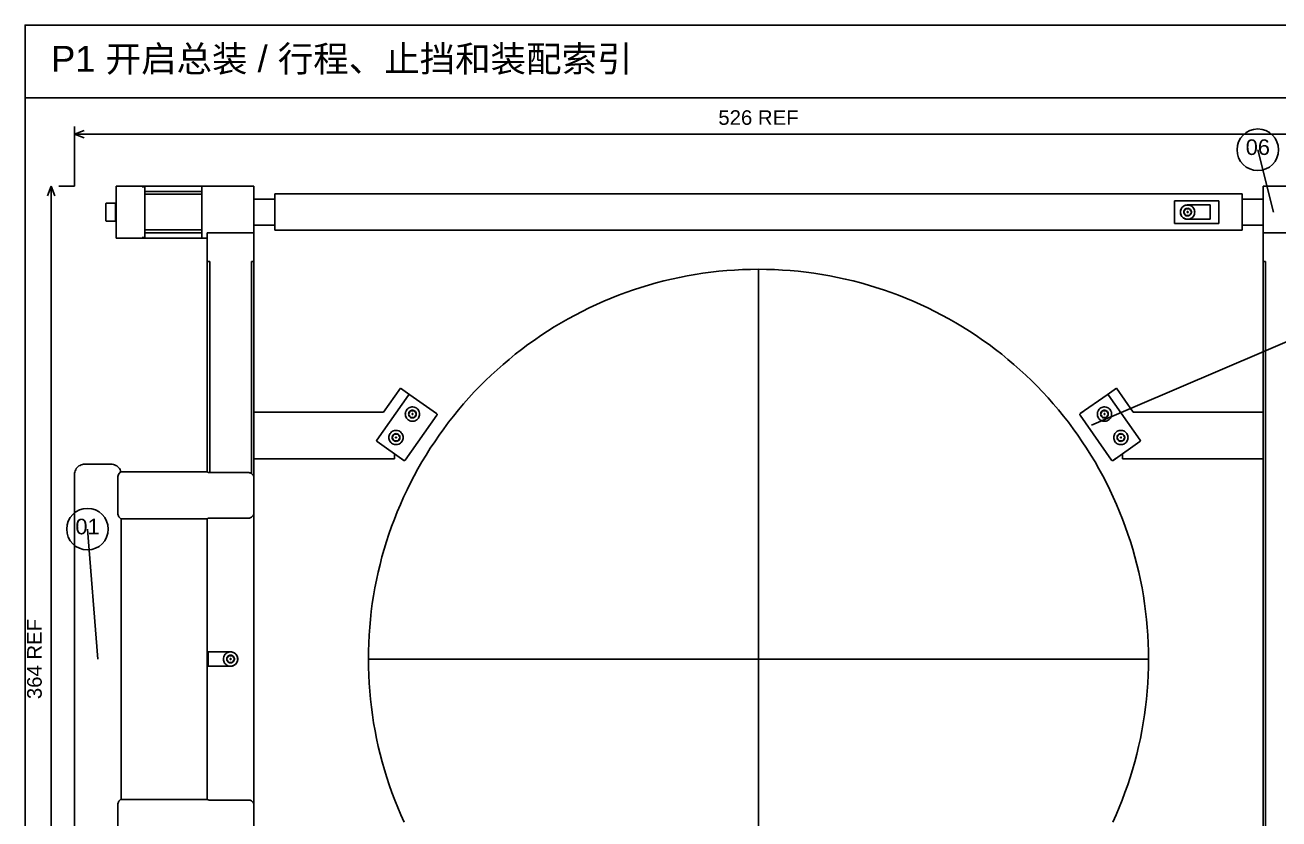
# Model space of a CAD drawing. Header units: millimetres. Extents: x 10 to 410, y 10 to 287.
# Drawn here: x 10 to 251.1, y 134.2 to 287 of the extents above; entities that cross this region are included whole.
import ezdxf
from ezdxf.enums import TextEntityAlignment as Align

# ---------------------------------------------------------------- set-up
doc = ezdxf.new("R2010")
doc.units = ezdxf.units.MM
for name, color, linetype in [('DIM', 7, 'Continuous'), ('OUTLINE', 7, 'Continuous'), ('TEXT', 7, 'Continuous')]:
    doc.layers.add(name, color=color, linetype=linetype)
doc.styles.add('CJK', font='Arial Unicode.ttf')

msp = doc.modelspace()

# ---------------------------------------------------------------- linework, layer by layer
at = {"layer": 'DIM'}
for p, q in [((19.5, 256), (19.5, 267.5)), ((19.5, 266), (21.38, 266.69)), ((19.5, 266), (282.5, 266)), ((19.5, 266), (21.38, 265.31)), ((15, 256), (14.31, 254.12)), ((15, 74), (15, 256)), ((15, 256), (15.69, 254.12)), ((19.5, 256), (16.5, 256))]:
    msp.add_line(p, q, dxfattribs=at)
at = {"layer": 'OUTLINE'}
for p, q in [((10, 273), (410, 273)), ((250, 251), (247, 263)), ((215, 210), (285, 240)), ((24, 165), (22, 190))]:
    msp.add_line(p, q, dxfattribs=at)
for points in [[(10, 10), (410, 10), (410, 287), (10, 287), (10, 10)], [(27.5, 256), (27.5, 255.97), (27.5, 255.87), (27.5, 255.72), (27.5, 255.5), (27.5, 255.23), (27.5, 254.91), (27.5, 254.54), (27.5, 254.12), (27.5, 253.66), (27.5, 253.17), (27.5, 252.65), (27.5, 252.11), (27.5, 251.56), (27.5, 251)], [(27.5, 256), (32.5, 256)], [(32.5, 255.9), (32.5, 256)], [(32.5, 256), (44, 256)], [(32.5, 255.9), (33, 255.9)], [(33, 255.9), (33, 255.78), (33, 255.61), (33, 255.4), (33, 255.15), (33, 254.85), (33, 254.53), (33, 254.16), (33, 253.77), (33, 253.35), (33, 252.91), (33, 252.45), (33, 251.97), (33, 251.49), (33, 251)], [(44, 256), (44, 255.97), (44, 255.87), (44, 255.72), (44, 255.5), (44, 255.23), (44, 254.91), (44, 254.54), (44, 254.12), (44, 253.66), (44, 253.17), (44, 252.65), (44, 252.11), (44, 251.56), (44, 251)], [(44, 256), (54, 256)], [(54, 256), (54, 255.97), (54, 255.87), (54, 255.72), (54, 255.5), (54, 255.23), (54, 254.91), (54, 254.54), (54, 254.12), (54, 253.66), (54, 253.17), (54, 252.65), (54, 252.11), (54, 251.56), (54, 251)], [(248, 256), (248, 255.97), (248, 255.87), (248, 255.72), (248, 255.5), (248, 255.23), (248, 254.91), (248, 254.54), (248, 254.12), (248, 253.66), (248, 253.17), (248, 252.65), (248, 252.11), (248, 251.56), (248, 251)], [(248, 256), (258, 256)], [(33, 255), (44, 255)], [(33, 254.43), (44, 254.43)], [(54, 253.5), (58, 253.5)], [(58, 254.5), (58, 254.48), (58, 254.41), (58, 254.3), (58, 254.15), (58, 253.96), (58, 253.74), (58, 253.47), (58, 253.18), (58, 252.86), (58, 252.52), (58, 252.16), (58, 251.78), (58, 251.39), (58, 251)], [(58, 254.5), (244, 254.5)], [(231, 253.17), (239.5, 253.17)], [(231, 253.17), (231, 253.03), (231, 252.89), (231, 252.75), (231, 252.61), (231, 252.46), (231, 252.3), (231, 252.15), (231, 251.99), (231, 251.83), (231, 251.66), (231, 251.5), (231, 251.33), (231, 251.17), (231, 251)], [(239.5, 253.17), (239.5, 253.03), (239.5, 252.89), (239.5, 252.75), (239.5, 252.61), (239.5, 252.46), (239.5, 252.3), (239.5, 252.15), (239.5, 251.99), (239.5, 251.83), (239.5, 251.66), (239.5, 251.5), (239.5, 251.33), (239.5, 251.17), (239.5, 251)], [(244, 254.5), (244, 254.48), (244, 254.41), (244, 254.3), (244, 254.15), (244, 253.96), (244, 253.74), (244, 253.47), (244, 253.18), (244, 252.86), (244, 252.52), (244, 252.16), (244, 251.78), (244, 251.39), (244, 251)], [(244, 253.5), (248, 253.5)], [(25.7, 252.75), (25.61, 252.73), (25.55, 252.68), (25.51, 252.62), (25.5, 252.55)], [(25.5, 251), (25.5, 251.17), (25.5, 251.34), (25.5, 251.51), (25.5, 251.67), (25.5, 251.82), (25.5, 251.97), (25.5, 252.1), (25.5, 252.21), (25.5, 252.31), (25.5, 252.4), (25.5, 252.46), (25.5, 252.51), (25.5, 252.54), (25.5, 252.55)], [(25.5, 252.55), (25.5, 252.55), (25.5, 252.54), (25.5, 252.52), (25.5, 252.49), (25.5, 252.46), (25.5, 252.42), (25.5, 252.37), (25.5, 252.32), (25.5, 252.26), (25.5, 252.2), (25.5, 252.13), (25.5, 252.05), (25.5, 251.97), (25.5, 251.89)], [(25.5, 249.45), (25.5, 249.46), (25.5, 249.49), (25.5, 249.54), (25.5, 249.6), (25.5, 249.69), (25.5, 249.79), (25.5, 249.9), (25.5, 250.03), (25.5, 250.18), (25.5, 250.33), (25.5, 250.49), (25.5, 250.66), (25.5, 250.83), (25.5, 251)], [(25.7, 252.75), (27.38, 252.75)], [(27.38, 251), (27.38, 251.2), (27.38, 251.39), (27.38, 251.58), (27.38, 251.76), (27.38, 251.93), (27.38, 252.09), (27.38, 252.24), (27.38, 252.37), (27.38, 252.48), (27.38, 252.58), (27.38, 252.65), (27.38, 252.71), (27.38, 252.74), (27.38, 252.75)], [(27.5, 252.63), (27.38, 252.75)], [(27.38, 249.25), (27.38, 249.26), (27.38, 249.29), (27.38, 249.35), (27.38, 249.42), (27.38, 249.52), (27.38, 249.63), (27.38, 249.76), (27.38, 249.91), (27.38, 250.07), (27.38, 250.24), (27.38, 250.42), (27.38, 250.61), (27.38, 250.8), (27.38, 251)], [(27.5, 251), (27.5, 250.44), (27.5, 249.89), (27.5, 249.35), (27.5, 248.83), (27.5, 248.34), (27.5, 247.88), (27.5, 247.46), (27.5, 247.09), (27.5, 246.77), (27.5, 246.5), (27.5, 246.28), (27.5, 246.13), (27.5, 246.03), (27.5, 246)], [(33, 251), (33, 250.51), (33, 250.03), (33, 249.55), (33, 249.09), (33, 248.65), (33, 248.23), (33, 247.84), (33, 247.47), (33, 247.15), (33, 246.85), (33, 246.6), (33, 246.39), (33, 246.22), (33, 246.1)], [(44, 251), (44, 250.44), (44, 249.89), (44, 249.35), (44, 248.83), (44, 248.34), (44, 247.88), (44, 247.46), (44, 247.09), (44, 246.77), (44, 246.5), (44, 246.28), (44, 246.13), (44, 246.03), (44, 246)], [(54, 251), (54, 250.67), (54, 250.34), (54, 250.01), (54, 249.69), (54, 249.37), (54, 249.06), (54, 248.76), (54, 248.47), (54, 248.19), (54, 247.93), (54, 247.67), (54, 247.43), (54, 247.21), (54, 247)], [(58, 251), (58, 250.61), (58, 250.22), (58, 249.84), (58, 249.48), (58, 249.14), (58, 248.82), (58, 248.53), (58, 248.26), (58, 248.04), (58, 247.85), (58, 247.7), (58, 247.59), (58, 247.52), (58, 247.5)], [(231, 251), (231, 250.83), (231, 250.67), (231, 250.5), (231, 250.34), (231, 250.17), (231, 250.01), (231, 249.85), (231, 249.7), (231, 249.54), (231, 249.39), (231, 249.25), (231, 249.11), (231, 248.97), (231, 248.83)], [(233.5, 252.38), (233.29, 252.37), (233.09, 252.32), (232.9, 252.25), (232.72, 252.14), (232.56, 252.02), (232.42, 251.86), (232.3, 251.69), (232.21, 251.51), (232.15, 251.31), (232.12, 251.1), (232.12, 250.9), (232.15, 250.69), (232.21, 250.49), (232.3, 250.31), (232.42, 250.14), (232.56, 249.98), (232.72, 249.86), (232.9, 249.75), (233.09, 249.68), (233.29, 249.63), (233.5, 249.62)], [(234.88, 251), (234.86, 251.2), (234.81, 251.41), (234.74, 251.6), (234.64, 251.77), (234.51, 251.94), (234.36, 252.08), (234.19, 252.19), (234, 252.28), (233.81, 252.34), (233.6, 252.37), (233.4, 252.37), (233.19, 252.34), (233, 252.28), (232.81, 252.19), (232.64, 252.08), (232.49, 251.94), (232.36, 251.77), (232.26, 251.6), (232.19, 251.41), (232.14, 251.2), (232.12, 251), (232.14, 250.8), (232.19, 250.59), (232.26, 250.4), (232.36, 250.23), (232.49, 250.06), (232.64, 249.92), (232.81, 249.81), (233, 249.72), (233.19, 249.66), (233.4, 249.63), (233.6, 249.63), (233.81, 249.66), (234, 249.72), (234.19, 249.81), (234.36, 249.92), (234.51, 250.06), (234.64, 250.23), (234.74, 250.4), (234.81, 250.59), (234.86, 250.8), (234.88, 251)], [(232.76, 251), (232.77, 251.15), (232.82, 251.29), (232.89, 251.42), (232.99, 251.54), (233.11, 251.63), (233.24, 251.7), (233.39, 251.73), (233.54, 251.74), (233.69, 251.72), (233.83, 251.67), (233.95, 251.59), (234.06, 251.48), (234.15, 251.36), (234.21, 251.22), (234.24, 251.08), (234.24, 250.92), (234.21, 250.78), (234.15, 250.64), (234.06, 250.52), (233.95, 250.41), (233.83, 250.33), (233.69, 250.28), (233.54, 250.26), (233.39, 250.27), (233.24, 250.3), (233.11, 250.37), (232.99, 250.46), (232.89, 250.58), (232.82, 250.71), (232.77, 250.85), (232.76, 251)], [(233.13, 251.64), (233.1, 251.59), (233.07, 251.54), (233.05, 251.5), (233.02, 251.45), (233, 251.41), (232.97, 251.36), (232.95, 251.32), (232.92, 251.28), (232.9, 251.23), (232.87, 251.19), (232.84, 251.14), (232.82, 251.1), (232.79, 251.05), (232.76, 251)], [(232.76, 251), (232.79, 250.95), (232.82, 250.9), (232.84, 250.86), (232.87, 250.81), (232.9, 250.77), (232.92, 250.72), (232.95, 250.68), (232.97, 250.64), (233, 250.59), (233.02, 250.55), (233.05, 250.5), (233.07, 250.46), (233.1, 250.41), (233.13, 250.36)], [(232.76, 251), (232.79, 250.95), (232.82, 250.9), (232.84, 250.86), (232.87, 250.81), (232.9, 250.77), (232.92, 250.72), (232.95, 250.68), (232.97, 250.64), (233, 250.59), (233.02, 250.55), (233.05, 250.5), (233.07, 250.46), (233.1, 250.41), (233.13, 250.36)], [(233.87, 251.64), (233.81, 251.64), (233.76, 251.64), (233.7, 251.64), (233.65, 251.64), (233.6, 251.64), (233.55, 251.64), (233.5, 251.64), (233.45, 251.64), (233.4, 251.64), (233.35, 251.64), (233.3, 251.64), (233.24, 251.64), (233.19, 251.64), (233.13, 251.64)], [(233.87, 251.64), (233.81, 251.64), (233.76, 251.64), (233.7, 251.64), (233.65, 251.64), (233.6, 251.64), (233.55, 251.64), (233.5, 251.64), (233.45, 251.64), (233.4, 251.64), (233.35, 251.64), (233.3, 251.64), (233.24, 251.64), (233.19, 251.64), (233.13, 251.64)], [(233.4, 251), (233.41, 251.05), (233.45, 251.09), (233.5, 251.1), (233.55, 251.09), (233.59, 251.05), (233.6, 251), (233.59, 250.95), (233.55, 250.91), (233.5, 250.9), (233.45, 250.91), (233.41, 250.95), (233.4, 251)], [(233.5, 252.38), (237.81, 252.38)], [(234.24, 251), (234.21, 251.05), (234.18, 251.1), (234.16, 251.14), (234.13, 251.19), (234.1, 251.23), (234.08, 251.28), (234.05, 251.32), (234.03, 251.36), (234, 251.41), (233.98, 251.45), (233.95, 251.5), (233.93, 251.54), (233.9, 251.59), (233.87, 251.64)], [(234.24, 251), (234.21, 251.05), (234.18, 251.1), (234.16, 251.14), (234.13, 251.19), (234.1, 251.23), (234.08, 251.28), (234.05, 251.32), (234.03, 251.36), (234, 251.41), (233.98, 251.45), (233.95, 251.5), (233.93, 251.54), (233.9, 251.59), (233.87, 251.64)], [(233.87, 250.36), (233.9, 250.41), (233.93, 250.46), (233.95, 250.5), (233.98, 250.55), (234, 250.59), (234.03, 250.64), (234.05, 250.68), (234.08, 250.72), (234.1, 250.77), (234.13, 250.81), (234.16, 250.86), (234.18, 250.9), (234.21, 250.95), (234.24, 251)], [(233.87, 250.36), (233.9, 250.41), (233.93, 250.46), (233.95, 250.5), (233.98, 250.55), (234, 250.59), (234.03, 250.64), (234.05, 250.68), (234.08, 250.72), (234.1, 250.77), (234.13, 250.81), (234.16, 250.86), (234.18, 250.9), (234.21, 250.95), (234.24, 251)], [(237.81, 249.62), (237.81, 252.38)], [(239.5, 251), (239.5, 250.83), (239.5, 250.67), (239.5, 250.5), (239.5, 250.34), (239.5, 250.17), (239.5, 250.01), (239.5, 249.85), (239.5, 249.7), (239.5, 249.54), (239.5, 249.39), (239.5, 249.25), (239.5, 249.11), (239.5, 248.97), (239.5, 248.83)], [(244, 251), (244, 250.61), (244, 250.22), (244, 249.84), (244, 249.48), (244, 249.14), (244, 248.82), (244, 248.53), (244, 248.26), (244, 248.04), (244, 247.85), (244, 247.7), (244, 247.59), (244, 247.52), (244, 247.5)], [(248, 251), (248, 250.67), (248, 250.34), (248, 250.01), (248, 249.69), (248, 249.37), (248, 249.06), (248, 248.76), (248, 248.47), (248, 248.19), (248, 247.93), (248, 247.67), (248, 247.43), (248, 247.21), (248, 247)], [(25.5, 250.11), (25.5, 250.03), (25.5, 249.95), (25.5, 249.87), (25.5, 249.8), (25.5, 249.74), (25.5, 249.68), (25.5, 249.63), (25.5, 249.58), (25.5, 249.54), (25.5, 249.51), (25.5, 249.48), (25.5, 249.46), (25.5, 249.45), (25.5, 249.45)], [(25.7, 249.25), (25.61, 249.27), (25.55, 249.32), (25.51, 249.38), (25.5, 249.45)], [(25.7, 249.25), (27.38, 249.25)], [(27.5, 249.37), (27.38, 249.25)], [(54, 248.5), (58, 248.5)], [(231, 248.83), (239.5, 248.83)], [(233.13, 250.36), (233.19, 250.36), (233.24, 250.36), (233.3, 250.36), (233.35, 250.36), (233.4, 250.36), (233.45, 250.36), (233.5, 250.36), (233.55, 250.36), (233.6, 250.36), (233.65, 250.36), (233.7, 250.36), (233.76, 250.36), (233.81, 250.36), (233.87, 250.36)], [(233.13, 250.36), (233.19, 250.36), (233.24, 250.36), (233.3, 250.36), (233.35, 250.36), (233.4, 250.36), (233.45, 250.36), (233.5, 250.36), (233.55, 250.36), (233.6, 250.36), (233.65, 250.36), (233.7, 250.36), (233.76, 250.36), (233.81, 250.36), (233.87, 250.36)], [(233.5, 249.62), (237.81, 249.62)], [(244, 248.5), (248, 248.5)], [(27.5, 246), (32.5, 246)], [(32.5, 246.1), (33, 246.1)], [(32.5, 246), (32.5, 246.1)], [(32.5, 246), (44, 246)], [(33, 247.57), (44, 247.57)], [(33, 247), (44, 247)], [(44, 246), (45, 246)], [(45, 247), (54, 247)], [(45, 241.5), (45, 247)], [(54, 241.5), (54, 247)], [(58, 247.5), (244, 247.5)], [(248, 241.5), (248, 247)], [(248, 247), (257, 247)], [(45, 241.5), (45.5, 241.5)], [(45, 201), (45, 241.5)], [(45.5, 200.87), (45.5, 241.5)], [(53.5, 200.71), (53.5, 241.5)], [(53.5, 241.5), (54, 241.5)], [(54, 200), (54, 241.5)], [(248, 88.5), (248, 241.5)], [(248, 241.5), (248.5, 241.5)], [(248.5, 88.5), (248.5, 241.5)], [(151, 240), (149.47, 239.98), (147.94, 239.94), (146.41, 239.86), (144.89, 239.75), (143.36, 239.61), (141.84, 239.44), (140.33, 239.24), (138.81, 239), (137.31, 238.74), (135.81, 238.44), (134.31, 238.12), (132.82, 237.76), (131.34, 237.38), (129.87, 236.96), (128.41, 236.52), (126.95, 236.04), (125.51, 235.53), (124.07, 235), (122.65, 234.44), (121.24, 233.84), (119.84, 233.22), (118.46, 232.57), (117.09, 231.89), (115.73, 231.19), (114.39, 230.46), (113.06, 229.7), (111.75, 228.91), (110.45, 228.09), (109.17, 227.25), (107.91, 226.39), (106.67, 225.5), (105.44, 224.58), (104.24, 223.64), (103.05, 222.67), (101.89, 221.68), (100.74, 220.67), (99.61, 219.63), (98.51, 218.57), (97.43, 217.49), (96.37, 216.39), (95.33, 215.26), (94.32, 214.11), (93.33, 212.95), (92.36, 211.76), (91.42, 210.56), (90.5, 209.33), (89.61, 208.09), (88.75, 206.83), (87.91, 205.55), (87.09, 204.25), (86.3, 202.94), (85.54, 201.61), (84.81, 200.27), (84.11, 198.91), (83.43, 197.54), (82.78, 196.16), (82.16, 194.76), (81.56, 193.35), (81, 191.93), (80.47, 190.49), (79.96, 189.05), (79.48, 187.59), (79.04, 186.13), (78.62, 184.66), (78.24, 183.18), (77.88, 181.69), (77.56, 180.19), (77.26, 178.69), (77, 177.19), (76.76, 175.67), (76.56, 174.16), (76.39, 172.64), (76.25, 171.11), (76.14, 169.59), (76.06, 168.06), (76.02, 166.53), (76, 165)], [(226, 165), (225.98, 166.53), (225.94, 168.06), (225.86, 169.59), (225.75, 171.11), (225.61, 172.64), (225.44, 174.16), (225.24, 175.67), (225, 177.19), (224.74, 178.69), (224.44, 180.19), (224.12, 181.69), (223.76, 183.18), (223.38, 184.66), (222.96, 186.13), (222.52, 187.59), (222.04, 189.05), (221.53, 190.49), (221, 191.93), (220.44, 193.35), (219.84, 194.76), (219.22, 196.16), (218.57, 197.54), (217.89, 198.91), (217.19, 200.27), (216.46, 201.61), (215.7, 202.94), (214.91, 204.25), (214.09, 205.55), (213.25, 206.83), (212.39, 208.09), (211.5, 209.33), (210.58, 210.56), (209.64, 211.76), (208.67, 212.95), (207.68, 214.11), (206.67, 215.26), (205.63, 216.39), (204.57, 217.49), (203.49, 218.57), (202.39, 219.63), (201.26, 220.67), (200.11, 221.68), (198.95, 222.67), (197.76, 223.64), (196.56, 224.58), (195.33, 225.5), (194.09, 226.39), (192.83, 227.25), (191.55, 228.09), (190.25, 228.91), (188.94, 229.7), (187.61, 230.46), (186.27, 231.19), (184.91, 231.89), (183.54, 232.57), (182.16, 233.22), (180.76, 233.84), (179.35, 234.44), (177.93, 235), (176.49, 235.53), (175.05, 236.04), (173.59, 236.52), (172.13, 236.96), (170.66, 237.38), (169.18, 237.76), (167.69, 238.12), (166.19, 238.44), (164.69, 238.74), (163.19, 239), (161.67, 239.24), (160.16, 239.44), (158.64, 239.61), (157.11, 239.75), (155.59, 239.86), (154.06, 239.94), (152.53, 239.98), (151, 240)], [(151, 165), (151, 240)], [(82.17, 217.11), (78.94, 212.5)], [(83.97, 215.85), (82.17, 217.11)], [(218.03, 215.85), (219.83, 217.11)], [(223.06, 212.5), (219.83, 217.11)], [(83.69, 215.8), (77.61, 207.12)], [(83.69, 215.8), (77.61, 207.12)], [(83.69, 215.8), (83.75, 215.86), (83.82, 215.88), (83.9, 215.88), (83.97, 215.85)], [(83.69, 215.8), (83.75, 215.86), (83.82, 215.88), (83.9, 215.88), (83.97, 215.85)], [(89.13, 212.24), (83.97, 215.85)], [(212.87, 212.24), (218.03, 215.85)], [(218.31, 215.8), (218.25, 215.86), (218.18, 215.88), (218.1, 215.88), (218.03, 215.85)], [(218.03, 215.85), (218.1, 215.88), (218.18, 215.88), (218.25, 215.86), (218.31, 215.8)], [(224.39, 207.12), (218.31, 215.8)], [(54, 212.5), (78.94, 212.5)], [(85.85, 212.14), (85.84, 212.34), (85.79, 212.54), (85.72, 212.73), (85.61, 212.91), (85.49, 213.07), (85.34, 213.21), (85.17, 213.33), (84.98, 213.41), (84.78, 213.48), (84.58, 213.51), (84.38, 213.51), (84.17, 213.48), (83.98, 213.41), (83.79, 213.33), (83.62, 213.21), (83.47, 213.07), (83.34, 212.91), (83.24, 212.73), (83.16, 212.54), (83.12, 212.34), (83.1, 212.14), (83.12, 211.93), (83.16, 211.73), (83.24, 211.54), (83.34, 211.36), (83.47, 211.2), (83.62, 211.06), (83.79, 210.94), (83.98, 210.86), (84.17, 210.79), (84.38, 210.76), (84.58, 210.76), (84.78, 210.79), (84.98, 210.86), (85.17, 210.94), (85.34, 211.06), (85.49, 211.2), (85.61, 211.36), (85.72, 211.54), (85.79, 211.73), (85.84, 211.93), (85.85, 212.14)], [(83.74, 212.14), (83.75, 212.28), (83.8, 212.43), (83.87, 212.56), (83.97, 212.67), (84.09, 212.77), (84.22, 212.83), (84.37, 212.87), (84.52, 212.88), (84.66, 212.85), (84.81, 212.8), (84.93, 212.72), (85.04, 212.62), (85.13, 212.5), (85.19, 212.36), (85.22, 212.21), (85.22, 212.06), (85.19, 211.91), (85.13, 211.77), (85.04, 211.65), (84.93, 211.55), (84.81, 211.47), (84.66, 211.42), (84.52, 211.39), (84.37, 211.4), (84.22, 211.44), (84.09, 211.5), (83.97, 211.6), (83.87, 211.71), (83.8, 211.84), (83.75, 211.99), (83.74, 212.14)], [(84.11, 212.78), (84.08, 212.73), (84.05, 212.68), (84.03, 212.63), (84, 212.59), (83.97, 212.54), (83.95, 212.5), (83.92, 212.46), (83.9, 212.41), (83.87, 212.37), (83.85, 212.32), (83.82, 212.28), (83.8, 212.23), (83.77, 212.18), (83.74, 212.14)], [(83.74, 212.14), (83.77, 212.09), (83.8, 212.04), (83.82, 211.99), (83.85, 211.95), (83.87, 211.9), (83.9, 211.86), (83.92, 211.82), (83.95, 211.77), (83.97, 211.73), (84, 211.68), (84.03, 211.64), (84.05, 211.59), (84.08, 211.54), (84.11, 211.5)], [(83.74, 212.14), (83.77, 212.09), (83.8, 212.04), (83.82, 211.99), (83.85, 211.95), (83.87, 211.9), (83.9, 211.86), (83.92, 211.82), (83.95, 211.77), (83.97, 211.73), (84, 211.68), (84.03, 211.64), (84.05, 211.59), (84.08, 211.54), (84.11, 211.5)], [(84.85, 212.78), (84.79, 212.78), (84.74, 212.78), (84.68, 212.78), (84.63, 212.78), (84.58, 212.78), (84.53, 212.78), (84.48, 212.78), (84.43, 212.78), (84.38, 212.78), (84.33, 212.78), (84.27, 212.78), (84.22, 212.78), (84.17, 212.78), (84.11, 212.78)], [(84.85, 212.78), (84.79, 212.78), (84.74, 212.78), (84.68, 212.78), (84.63, 212.78), (84.58, 212.78), (84.53, 212.78), (84.48, 212.78), (84.43, 212.78), (84.38, 212.78), (84.33, 212.78), (84.27, 212.78), (84.22, 212.78), (84.17, 212.78), (84.11, 212.78)], [(84.38, 212.14), (84.39, 212.19), (84.43, 212.22), (84.48, 212.24), (84.53, 212.22), (84.57, 212.19), (84.58, 212.14), (84.57, 212.08), (84.53, 212.05), (84.48, 212.03), (84.43, 212.05), (84.39, 212.08), (84.38, 212.14)], [(85.22, 212.14), (85.19, 212.18), (85.16, 212.23), (85.14, 212.28), (85.11, 212.32), (85.08, 212.37), (85.06, 212.41), (85.03, 212.46), (85.01, 212.5), (84.98, 212.54), (84.96, 212.59), (84.93, 212.63), (84.9, 212.68), (84.88, 212.73), (84.85, 212.78)], [(85.22, 212.14), (85.19, 212.18), (85.16, 212.23), (85.14, 212.28), (85.11, 212.32), (85.08, 212.37), (85.06, 212.41), (85.03, 212.46), (85.01, 212.5), (84.98, 212.54), (84.96, 212.59), (84.93, 212.63), (84.9, 212.68), (84.88, 212.73), (84.85, 212.78)], [(84.85, 211.5), (84.88, 211.54), (84.9, 211.59), (84.93, 211.64), (84.96, 211.68), (84.98, 211.73), (85.01, 211.77), (85.03, 211.82), (85.06, 211.86), (85.08, 211.9), (85.11, 211.95), (85.14, 211.99), (85.16, 212.04), (85.19, 212.09), (85.22, 212.14)], [(84.85, 211.5), (84.88, 211.54), (84.9, 211.59), (84.93, 211.64), (84.96, 211.68), (84.98, 211.73), (85.01, 211.77), (85.03, 211.82), (85.06, 211.86), (85.08, 211.9), (85.11, 211.95), (85.14, 211.99), (85.16, 212.04), (85.19, 212.09), (85.22, 212.14)], [(89.13, 212.24), (88.64, 212.58)], [(89.18, 211.96), (89.21, 212.03), (89.21, 212.11), (89.18, 212.18), (89.13, 212.24)], [(212.87, 212.24), (212.82, 212.18), (212.79, 212.11), (212.79, 212.03), (212.82, 211.96)], [(212.87, 212.24), (213.36, 212.58)], [(218.9, 212.14), (218.88, 212.34), (218.84, 212.54), (218.76, 212.73), (218.66, 212.91), (218.53, 213.07), (218.38, 213.21), (218.21, 213.33), (218.02, 213.41), (217.83, 213.48), (217.62, 213.51), (217.42, 213.51), (217.22, 213.48), (217.02, 213.41), (216.83, 213.33), (216.66, 213.21), (216.51, 213.07), (216.39, 212.91), (216.28, 212.73), (216.21, 212.54), (216.16, 212.34), (216.15, 212.14), (216.16, 211.93), (216.21, 211.73), (216.28, 211.54), (216.39, 211.36), (216.51, 211.2), (216.66, 211.06), (216.83, 210.94), (217.02, 210.86), (217.22, 210.79), (217.42, 210.76), (217.62, 210.76), (217.83, 210.79), (218.02, 210.86), (218.21, 210.94), (218.38, 211.06), (218.53, 211.2), (218.66, 211.36), (218.76, 211.54), (218.84, 211.73), (218.88, 211.93), (218.9, 212.14)], [(216.78, 212.14), (216.79, 212.28), (216.84, 212.43), (216.91, 212.56), (217.01, 212.67), (217.13, 212.77), (217.26, 212.83), (217.41, 212.87), (217.56, 212.88), (217.71, 212.85), (217.85, 212.8), (217.98, 212.72), (218.08, 212.62), (218.17, 212.5), (218.23, 212.36), (218.26, 212.21), (218.26, 212.06), (218.23, 211.91), (218.17, 211.77), (218.08, 211.65), (217.98, 211.55), (217.85, 211.47), (217.71, 211.42), (217.56, 211.39), (217.41, 211.4), (217.26, 211.44), (217.13, 211.5), (217.01, 211.6), (216.91, 211.71), (216.84, 211.84), (216.79, 211.99), (216.78, 212.14)], [(217.15, 212.78), (217.12, 212.73), (217.1, 212.68), (217.07, 212.63), (217.04, 212.59), (217.02, 212.54), (216.99, 212.5), (216.97, 212.46), (216.94, 212.41), (216.92, 212.37), (216.89, 212.32), (216.86, 212.28), (216.84, 212.23), (216.81, 212.18), (216.78, 212.14)], [(216.78, 212.14), (216.81, 212.09), (216.84, 212.04), (216.86, 211.99), (216.89, 211.95), (216.92, 211.9), (216.94, 211.86), (216.97, 211.82), (216.99, 211.77), (217.02, 211.73), (217.04, 211.68), (217.07, 211.64), (217.1, 211.59), (217.12, 211.54), (217.15, 211.5)], [(216.78, 212.14), (216.81, 212.09), (216.84, 212.04), (216.86, 211.99), (216.89, 211.95), (216.92, 211.9), (216.94, 211.86), (216.97, 211.82), (216.99, 211.77), (217.02, 211.73), (217.04, 211.68), (217.07, 211.64), (217.1, 211.59), (217.12, 211.54), (217.15, 211.5)], [(217.89, 212.78), (217.83, 212.78), (217.78, 212.78), (217.73, 212.78), (217.67, 212.78), (217.62, 212.78), (217.57, 212.78), (217.52, 212.78), (217.47, 212.78), (217.42, 212.78), (217.37, 212.78), (217.32, 212.78), (217.26, 212.78), (217.21, 212.78), (217.15, 212.78)], [(217.89, 212.78), (217.83, 212.78), (217.78, 212.78), (217.73, 212.78), (217.67, 212.78), (217.62, 212.78), (217.57, 212.78), (217.52, 212.78), (217.47, 212.78), (217.42, 212.78), (217.37, 212.78), (217.32, 212.78), (217.26, 212.78), (217.21, 212.78), (217.15, 212.78)], [(217.42, 212.14), (217.43, 212.19), (217.47, 212.22), (217.52, 212.24), (217.57, 212.22), (217.61, 212.19), (217.62, 212.14), (217.61, 212.08), (217.57, 212.05), (217.52, 212.03), (217.47, 212.05), (217.43, 212.08), (217.42, 212.14)], [(218.26, 212.14), (218.23, 212.18), (218.2, 212.23), (218.18, 212.28), (218.15, 212.32), (218.13, 212.37), (218.1, 212.41), (218.08, 212.46), (218.05, 212.5), (218.03, 212.54), (218, 212.59), (217.97, 212.63), (217.95, 212.68), (217.92, 212.73), (217.89, 212.78)], [(218.26, 212.14), (218.23, 212.18), (218.2, 212.23), (218.18, 212.28), (218.15, 212.32), (218.13, 212.37), (218.1, 212.41), (218.08, 212.46), (218.05, 212.5), (218.03, 212.54), (218, 212.59), (217.97, 212.63), (217.95, 212.68), (217.92, 212.73), (217.89, 212.78)], [(217.89, 211.5), (217.92, 211.54), (217.95, 211.59), (217.97, 211.64), (218, 211.68), (218.03, 211.73), (218.05, 211.77), (218.08, 211.82), (218.1, 211.86), (218.13, 211.9), (218.15, 211.95), (218.18, 211.99), (218.2, 212.04), (218.23, 212.09), (218.26, 212.14)], [(217.89, 211.5), (217.92, 211.54), (217.95, 211.59), (217.97, 211.64), (218, 211.68), (218.03, 211.73), (218.05, 211.77), (218.08, 211.82), (218.1, 211.86), (218.13, 211.9), (218.15, 211.95), (218.18, 211.99), (218.2, 212.04), (218.23, 212.09), (218.26, 212.14)], [(223.06, 212.5), (248, 212.5)], [(89.18, 211.96), (83.1, 203.28)], [(84.11, 211.5), (84.17, 211.5), (84.22, 211.5), (84.27, 211.5), (84.33, 211.5), (84.38, 211.5), (84.43, 211.5), (84.48, 211.5), (84.53, 211.5), (84.58, 211.5), (84.63, 211.5), (84.68, 211.5), (84.74, 211.5), (84.79, 211.5), (84.85, 211.5)], [(84.11, 211.5), (84.17, 211.5), (84.22, 211.5), (84.27, 211.5), (84.33, 211.5), (84.38, 211.5), (84.43, 211.5), (84.48, 211.5), (84.53, 211.5), (84.58, 211.5), (84.63, 211.5), (84.68, 211.5), (84.74, 211.5), (84.79, 211.5), (84.85, 211.5)], [(218.9, 203.28), (212.82, 211.96)], [(217.15, 211.5), (217.21, 211.5), (217.26, 211.5), (217.32, 211.5), (217.37, 211.5), (217.42, 211.5), (217.47, 211.5), (217.52, 211.5), (217.57, 211.5), (217.62, 211.5), (217.67, 211.5), (217.73, 211.5), (217.78, 211.5), (217.83, 211.5), (217.89, 211.5)], [(217.15, 211.5), (217.21, 211.5), (217.26, 211.5), (217.32, 211.5), (217.37, 211.5), (217.42, 211.5), (217.47, 211.5), (217.52, 211.5), (217.57, 211.5), (217.62, 211.5), (217.67, 211.5), (217.73, 211.5), (217.78, 211.5), (217.83, 211.5), (217.89, 211.5)], [(82.7, 207.63), (82.68, 207.83), (82.64, 208.03), (82.56, 208.23), (82.46, 208.4), (82.33, 208.56), (82.18, 208.7), (82.01, 208.82), (81.83, 208.91), (81.63, 208.97), (81.43, 209), (81.22, 209), (81.02, 208.97), (80.82, 208.91), (80.64, 208.82), (80.47, 208.7), (80.32, 208.56), (80.19, 208.4), (80.09, 208.23), (80.01, 208.03), (79.96, 207.83), (79.95, 207.63), (79.96, 207.42), (80.01, 207.22), (80.09, 207.03), (80.19, 206.86), (80.32, 206.69), (80.47, 206.55), (80.64, 206.44), (80.82, 206.35), (81.02, 206.29), (81.22, 206.26), (81.43, 206.26), (81.63, 206.29), (81.83, 206.35), (82.01, 206.44), (82.18, 206.55), (82.33, 206.69), (82.46, 206.86), (82.56, 207.03), (82.64, 207.22), (82.68, 207.42), (82.7, 207.63)], [(80.58, 207.63), (80.6, 207.78), (80.64, 207.92), (80.71, 208.05), (80.81, 208.17), (80.93, 208.26), (81.07, 208.33), (81.21, 208.36), (81.36, 208.37), (81.51, 208.35), (81.65, 208.3), (81.78, 208.22), (81.89, 208.11), (81.97, 207.99), (82.03, 207.85), (82.06, 207.7), (82.06, 207.55), (82.03, 207.41), (81.97, 207.27), (81.89, 207.15), (81.78, 207.04), (81.65, 206.96), (81.51, 206.91), (81.36, 206.89), (81.21, 206.9), (81.07, 206.93), (80.93, 207), (80.81, 207.09), (80.71, 207.21), (80.64, 207.34), (80.6, 207.48), (80.58, 207.63)], [(80.95, 208.27), (80.93, 208.22), (80.9, 208.17), (80.87, 208.13), (80.85, 208.08), (80.82, 208.04), (80.79, 207.99), (80.77, 207.95), (80.74, 207.91), (80.72, 207.86), (80.69, 207.82), (80.67, 207.77), (80.64, 207.73), (80.61, 207.68), (80.59, 207.63)], [(80.59, 207.63), (80.61, 207.58), (80.64, 207.53), (80.67, 207.49), (80.69, 207.44), (80.72, 207.4), (80.74, 207.35), (80.77, 207.31), (80.79, 207.27), (80.82, 207.22), (80.85, 207.18), (80.87, 207.13), (80.9, 207.09), (80.93, 207.04), (80.95, 206.99)], [(80.59, 207.63), (80.61, 207.58), (80.64, 207.53), (80.67, 207.49), (80.69, 207.44), (80.72, 207.4), (80.74, 207.35), (80.77, 207.31), (80.79, 207.27), (80.82, 207.22), (80.85, 207.18), (80.87, 207.13), (80.9, 207.09), (80.93, 207.04), (80.95, 206.99)], [(81.69, 208.27), (81.64, 208.27), (81.58, 208.27), (81.53, 208.27), (81.48, 208.27), (81.42, 208.27), (81.37, 208.27), (81.32, 208.27), (81.27, 208.27), (81.22, 208.27), (81.17, 208.27), (81.12, 208.27), (81.07, 208.27), (81.01, 208.27), (80.95, 208.27)], [(81.69, 208.27), (81.64, 208.27), (81.58, 208.27), (81.53, 208.27), (81.48, 208.27), (81.42, 208.27), (81.37, 208.27), (81.32, 208.27), (81.27, 208.27), (81.22, 208.27), (81.17, 208.27), (81.12, 208.27), (81.07, 208.27), (81.01, 208.27), (80.95, 208.27)], [(81.22, 207.63), (81.24, 207.68), (81.27, 207.72), (81.32, 207.73), (81.38, 207.72), (81.41, 207.68), (81.43, 207.63), (81.41, 207.58), (81.38, 207.54), (81.32, 207.53), (81.27, 207.54), (81.24, 207.58), (81.22, 207.63)], [(82.06, 207.63), (82.03, 207.68), (82.01, 207.73), (81.98, 207.77), (81.95, 207.82), (81.93, 207.86), (81.9, 207.91), (81.88, 207.95), (81.85, 207.99), (81.83, 208.04), (81.8, 208.08), (81.78, 208.13), (81.75, 208.17), (81.72, 208.22), (81.69, 208.27)], [(82.06, 207.63), (82.03, 207.68), (82.01, 207.73), (81.98, 207.77), (81.95, 207.82), (81.93, 207.86), (81.9, 207.91), (81.88, 207.95), (81.85, 207.99), (81.83, 208.04), (81.8, 208.08), (81.78, 208.13), (81.75, 208.17), (81.72, 208.22), (81.69, 208.27)], [(81.69, 206.99), (81.72, 207.04), (81.75, 207.09), (81.78, 207.13), (81.8, 207.18), (81.83, 207.22), (81.85, 207.27), (81.88, 207.31), (81.9, 207.35), (81.93, 207.4), (81.95, 207.44), (81.98, 207.49), (82.01, 207.53), (82.03, 207.58), (82.06, 207.63)], [(81.69, 206.99), (81.72, 207.04), (81.75, 207.09), (81.78, 207.13), (81.8, 207.18), (81.83, 207.22), (81.85, 207.27), (81.88, 207.31), (81.9, 207.35), (81.93, 207.4), (81.95, 207.44), (81.98, 207.49), (82.01, 207.53), (82.03, 207.58), (82.06, 207.63)], [(222.05, 207.63), (222.04, 207.83), (221.99, 208.03), (221.91, 208.23), (221.81, 208.4), (221.68, 208.56), (221.53, 208.7), (221.36, 208.82), (221.18, 208.91), (220.98, 208.97), (220.78, 209), (220.57, 209), (220.37, 208.97), (220.17, 208.91), (219.99, 208.82), (219.82, 208.7), (219.67, 208.56), (219.54, 208.4), (219.44, 208.23), (219.36, 208.03), (219.32, 207.83), (219.3, 207.63), (219.32, 207.42), (219.36, 207.22), (219.44, 207.03), (219.54, 206.86), (219.67, 206.69), (219.82, 206.55), (219.99, 206.44), (220.17, 206.35), (220.37, 206.29), (220.57, 206.26), (220.78, 206.26), (220.98, 206.29), (221.18, 206.35), (221.36, 206.44), (221.53, 206.55), (221.68, 206.69), (221.81, 206.86), (221.91, 207.03), (221.99, 207.22), (222.04, 207.42), (222.05, 207.63)], [(219.93, 207.63), (219.95, 207.78), (219.99, 207.92), (220.07, 208.05), (220.16, 208.17), (220.28, 208.26), (220.42, 208.33), (220.56, 208.36), (220.71, 208.37), (220.86, 208.35), (221, 208.3), (221.13, 208.22), (221.24, 208.11), (221.33, 207.99), (221.38, 207.85), (221.41, 207.7), (221.41, 207.55), (221.38, 207.41), (221.33, 207.27), (221.24, 207.15), (221.13, 207.04), (221, 206.96), (220.86, 206.91), (220.71, 206.89), (220.56, 206.9), (220.42, 206.93), (220.28, 207), (220.16, 207.09), (220.07, 207.21), (219.99, 207.34), (219.95, 207.48), (219.93, 207.63)], [(220.31, 208.27), (220.28, 208.22), (220.25, 208.17), (220.22, 208.13), (220.2, 208.08), (220.17, 208.04), (220.15, 207.99), (220.12, 207.95), (220.1, 207.91), (220.07, 207.86), (220.05, 207.82), (220.02, 207.77), (219.99, 207.73), (219.97, 207.68), (219.94, 207.63)], [(219.94, 207.63), (219.97, 207.58), (219.99, 207.53), (220.02, 207.49), (220.05, 207.44), (220.07, 207.4), (220.1, 207.35), (220.12, 207.31), (220.15, 207.27), (220.17, 207.22), (220.2, 207.18), (220.22, 207.13), (220.25, 207.09), (220.28, 207.04), (220.31, 206.99)], [(219.94, 207.63), (219.97, 207.58), (219.99, 207.53), (220.02, 207.49), (220.05, 207.44), (220.07, 207.4), (220.1, 207.35), (220.12, 207.31), (220.15, 207.27), (220.17, 207.22), (220.2, 207.18), (220.22, 207.13), (220.25, 207.09), (220.28, 207.04), (220.31, 206.99)], [(221.05, 208.27), (220.99, 208.27), (220.93, 208.27), (220.88, 208.27), (220.83, 208.27), (220.78, 208.27), (220.73, 208.27), (220.68, 208.27), (220.63, 208.27), (220.58, 208.27), (220.52, 208.27), (220.47, 208.27), (220.42, 208.27), (220.36, 208.27), (220.31, 208.27)], [(221.05, 208.27), (220.99, 208.27), (220.93, 208.27), (220.88, 208.27), (220.83, 208.27), (220.78, 208.27), (220.73, 208.27), (220.68, 208.27), (220.63, 208.27), (220.58, 208.27), (220.52, 208.27), (220.47, 208.27), (220.42, 208.27), (220.36, 208.27), (220.31, 208.27)], [(220.57, 207.63), (220.59, 207.68), (220.62, 207.72), (220.68, 207.73), (220.73, 207.72), (220.76, 207.68), (220.78, 207.63), (220.76, 207.58), (220.73, 207.54), (220.68, 207.53), (220.62, 207.54), (220.59, 207.58), (220.57, 207.63)], [(221.41, 207.63), (221.39, 207.68), (221.36, 207.73), (221.33, 207.77), (221.31, 207.82), (221.28, 207.86), (221.26, 207.91), (221.23, 207.95), (221.21, 207.99), (221.18, 208.04), (221.15, 208.08), (221.13, 208.13), (221.1, 208.17), (221.07, 208.22), (221.05, 208.27)], [(221.41, 207.63), (221.39, 207.68), (221.36, 207.73), (221.33, 207.77), (221.31, 207.82), (221.28, 207.86), (221.26, 207.91), (221.23, 207.95), (221.21, 207.99), (221.18, 208.04), (221.15, 208.08), (221.13, 208.13), (221.1, 208.17), (221.07, 208.22), (221.05, 208.27)], [(221.05, 206.99), (221.07, 207.04), (221.1, 207.09), (221.13, 207.13), (221.15, 207.18), (221.18, 207.22), (221.21, 207.27), (221.23, 207.31), (221.26, 207.35), (221.28, 207.4), (221.31, 207.44), (221.33, 207.49), (221.36, 207.53), (221.39, 207.58), (221.41, 207.63)], [(221.05, 206.99), (221.07, 207.04), (221.1, 207.09), (221.13, 207.13), (221.15, 207.18), (221.18, 207.22), (221.21, 207.27), (221.23, 207.31), (221.26, 207.35), (221.28, 207.4), (221.31, 207.44), (221.33, 207.49), (221.36, 207.53), (221.39, 207.58), (221.41, 207.63)], [(77.66, 206.84), (77.6, 206.9), (77.58, 206.97), (77.58, 207.05), (77.61, 207.12)], [(82.82, 203.23), (77.66, 206.84)], [(80.95, 206.99), (81.01, 206.99), (81.07, 206.99), (81.12, 206.99), (81.17, 206.99), (81.22, 206.99), (81.27, 206.99), (81.32, 206.99), (81.37, 206.99), (81.42, 206.99), (81.48, 206.99), (81.53, 206.99), (81.58, 206.99), (81.64, 206.99), (81.69, 206.99)], [(80.95, 206.99), (81.01, 206.99), (81.07, 206.99), (81.12, 206.99), (81.17, 206.99), (81.22, 206.99), (81.27, 206.99), (81.32, 206.99), (81.37, 206.99), (81.42, 206.99), (81.48, 206.99), (81.53, 206.99), (81.58, 206.99), (81.64, 206.99), (81.69, 206.99)], [(219.18, 203.23), (224.34, 206.84)], [(220.31, 206.99), (220.36, 206.99), (220.42, 206.99), (220.47, 206.99), (220.52, 206.99), (220.58, 206.99), (220.63, 206.99), (220.68, 206.99), (220.73, 206.99), (220.78, 206.99), (220.83, 206.99), (220.88, 206.99), (220.93, 206.99), (220.99, 206.99), (221.05, 206.99)], [(220.31, 206.99), (220.36, 206.99), (220.42, 206.99), (220.47, 206.99), (220.52, 206.99), (220.58, 206.99), (220.63, 206.99), (220.68, 206.99), (220.73, 206.99), (220.78, 206.99), (220.83, 206.99), (220.88, 206.99), (220.93, 206.99), (220.99, 206.99), (221.05, 206.99)], [(224.39, 207.12), (224.42, 207.05), (224.42, 206.97), (224.4, 206.9), (224.34, 206.84)], [(21.5, 202.5), (21.26, 202.49), (21.02, 202.44), (20.79, 202.37), (20.57, 202.27), (20.36, 202.15), (20.17, 202), (20, 201.83), (19.85, 201.64), (19.73, 201.43), (19.63, 201.21), (19.56, 200.98), (19.51, 200.74), (19.5, 200.5)], [(21.5, 202.5), (26.5, 202.5)], [(26.5, 202.5), (26.74, 202.49), (26.97, 202.44), (27.2, 202.37), (27.42, 202.27), (27.63, 202.15), (27.82, 202), (27.99, 201.84), (28.14, 201.65), (28.26, 201.45), (28.36, 201.23), (28.44, 201)], [(54, 203.5), (81, 203.5)], [(81.18, 204.37), (81, 204.5)], [(81, 203.5), (81, 204.5)], [(82.82, 203.23), (82.33, 203.57)], [(82.82, 203.23), (82.89, 203.19), (82.97, 203.19), (83.04, 203.22), (83.1, 203.28)], [(218.9, 203.28), (218.96, 203.22), (219.03, 203.19), (219.11, 203.19), (219.18, 203.23)], [(219.18, 203.23), (219.67, 203.57)], [(220.82, 204.37), (221, 204.5)], [(221, 203.5), (221, 204.5)], [(221, 203.5), (248, 203.5)], [(19.5, 129.5), (19.5, 200.5)], [(27.96, 200.5), (27.88, 200.32), (27.83, 200.14), (27.83, 200.07), (27.82, 200)], [(28.37, 201), (28.32, 200.99), (28.24, 200.92), (28.14, 200.79), (27.96, 200.5)], [(28.03, 200.63), (27.96, 200.5)], [(28.37, 201), (45, 201)], [(28.37, 201), (28.37, 201)], [(28.44, 201), (45, 201)], [(45, 201), (45.05, 200.97), (45.1, 200.96), (45.13, 200.94), (45.23, 200.91), (45.4, 200.87), (45.5, 200.87)], [(45.5, 200.87), (53, 200.87)], [(53.5, 200.71), (53.39, 200.78), (53.26, 200.83), (53.13, 200.86), (53, 200.87)], [(54, 200), (53.99, 200.12), (53.94, 200.24), (53.86, 200.37), (53.84, 200.39), (53.71, 200.54), (53.5, 200.71)], [(53.59, 200.64), (53.5, 200.71)], [(53.81, 200.44), (53.77, 200.48)], [(54, 200), (53.99, 200.09)], [(27.82, 193), (27.82, 200)], [(54, 193), (54, 200)], [(28.44, 192), (28.39, 192.01), (28.32, 192.05), (28.25, 192.12), (28.11, 192.27), (28.05, 192.35), (27.94, 192.54), (27.88, 192.69), (27.83, 192.86), (27.82, 193)], [(54, 193), (53.99, 192.88), (53.94, 192.76), (53.86, 192.63), (53.75, 192.5), (53.6, 192.36), (53.5, 192.29)], [(54, 137), (54, 193)], [(28.44, 192), (45, 192)], [(28.5, 138), (28.5, 192)], [(28.5, 192), (45, 192)], [(45, 192), (45.05, 192.03), (45.1, 192.04), (45.13, 192.06), (45.23, 192.09), (45.4, 192.13), (45.5, 192.13)], [(45, 138), (45, 192)], [(45.5, 192.13), (53, 192.13)], [(53.5, 192.29), (53.39, 192.22), (53.26, 192.17), (53.13, 192.14), (53, 192.13)], [(45.19, 166.38), (45.19, 163.62)], [(49.5, 166.38), (45.19, 166.38)], [(50.88, 165), (50.86, 165.2), (50.81, 165.41), (50.74, 165.6), (50.64, 165.77), (50.51, 165.94), (50.36, 166.08), (50.19, 166.19), (50, 166.28), (49.81, 166.34), (49.6, 166.37), (49.4, 166.37), (49.19, 166.34), (49, 166.28), (48.81, 166.19), (48.64, 166.08), (48.49, 165.94), (48.36, 165.77), (48.26, 165.6), (48.19, 165.41), (48.14, 165.2), (48.12, 165), (48.14, 164.8), (48.19, 164.59), (48.26, 164.4), (48.36, 164.23), (48.49, 164.06), (48.64, 163.92), (48.81, 163.81), (49, 163.72), (49.19, 163.66), (49.4, 163.63), (49.6, 163.63), (49.81, 163.66), (50, 163.72), (50.19, 163.81), (50.36, 163.92), (50.51, 164.06), (50.64, 164.23), (50.74, 164.4), (50.81, 164.59), (50.86, 164.8), (50.88, 165)], [(49.5, 163.62), (49.71, 163.63), (49.91, 163.68), (50.1, 163.75), (50.28, 163.86), (50.44, 163.98), (50.58, 164.14), (50.7, 164.31), (50.79, 164.49), (50.85, 164.69), (50.88, 164.9), (50.88, 165.1), (50.85, 165.31), (50.79, 165.51), (50.7, 165.69), (50.58, 165.86), (50.44, 166.02), (50.28, 166.14), (50.1, 166.25), (49.91, 166.32), (49.71, 166.37), (49.5, 166.38)], [(48.76, 165), (48.77, 165.15), (48.82, 165.29), (48.89, 165.42), (48.99, 165.54), (49.11, 165.63), (49.24, 165.7), (49.39, 165.73), (49.54, 165.74), (49.69, 165.72), (49.83, 165.67), (49.95, 165.59), (50.06, 165.48), (50.15, 165.36), (50.21, 165.22), (50.24, 165.08), (50.24, 164.92), (50.21, 164.78), (50.15, 164.64), (50.06, 164.52), (49.95, 164.41), (49.83, 164.33), (49.69, 164.28), (49.54, 164.26), (49.39, 164.27), (49.24, 164.3), (49.11, 164.37), (48.99, 164.46), (48.89, 164.58), (48.82, 164.71), (48.77, 164.85), (48.76, 165)], [(49.13, 165.64), (49.1, 165.59), (49.07, 165.54), (49.05, 165.5), (49.02, 165.45), (49, 165.41), (48.97, 165.36), (48.95, 165.32), (48.92, 165.28), (48.9, 165.23), (48.87, 165.19), (48.84, 165.14), (48.82, 165.1), (48.79, 165.05), (48.76, 165)], [(48.76, 165), (48.79, 164.95), (48.82, 164.9), (48.84, 164.86), (48.87, 164.81), (48.9, 164.77), (48.92, 164.72), (48.95, 164.68), (48.97, 164.64), (49, 164.59), (49.02, 164.55), (49.05, 164.5), (49.07, 164.46), (49.1, 164.41), (49.13, 164.36)], [(48.76, 165), (48.79, 164.95), (48.82, 164.9), (48.84, 164.86), (48.87, 164.81), (48.9, 164.77), (48.92, 164.72), (48.95, 164.68), (48.97, 164.64), (49, 164.59), (49.02, 164.55), (49.05, 164.5), (49.07, 164.46), (49.1, 164.41), (49.13, 164.36)], [(49.87, 165.64), (49.81, 165.64), (49.76, 165.64), (49.7, 165.64), (49.65, 165.64), (49.6, 165.64), (49.55, 165.64), (49.5, 165.64), (49.45, 165.64), (49.4, 165.64), (49.35, 165.64), (49.3, 165.64), (49.24, 165.64), (49.19, 165.64), (49.13, 165.64)], [(49.87, 165.64), (49.81, 165.64), (49.76, 165.64), (49.7, 165.64), (49.65, 165.64), (49.6, 165.64), (49.55, 165.64), (49.5, 165.64), (49.45, 165.64), (49.4, 165.64), (49.35, 165.64), (49.3, 165.64), (49.24, 165.64), (49.19, 165.64), (49.13, 165.64)], [(49.13, 164.36), (49.19, 164.36), (49.24, 164.36), (49.3, 164.36), (49.35, 164.36), (49.4, 164.36), (49.45, 164.36), (49.5, 164.36), (49.55, 164.36), (49.6, 164.36), (49.65, 164.36), (49.7, 164.36), (49.76, 164.36), (49.81, 164.36), (49.87, 164.36)], [(49.13, 164.36), (49.19, 164.36), (49.24, 164.36), (49.3, 164.36), (49.35, 164.36), (49.4, 164.36), (49.45, 164.36), (49.5, 164.36), (49.55, 164.36), (49.6, 164.36), (49.65, 164.36), (49.7, 164.36), (49.76, 164.36), (49.81, 164.36), (49.87, 164.36)], [(49.4, 165), (49.41, 165.05), (49.45, 165.09), (49.5, 165.1), (49.55, 165.09), (49.59, 165.05), (49.6, 165), (49.59, 164.95), (49.55, 164.91), (49.5, 164.9), (49.45, 164.91), (49.41, 164.95), (49.4, 165)], [(50.24, 165), (50.21, 165.05), (50.18, 165.1), (50.16, 165.14), (50.13, 165.19), (50.1, 165.23), (50.08, 165.28), (50.05, 165.32), (50.03, 165.36), (50, 165.41), (49.98, 165.45), (49.95, 165.5), (49.93, 165.54), (49.9, 165.59), (49.87, 165.64)], [(50.24, 165), (50.21, 165.05), (50.18, 165.1), (50.16, 165.14), (50.13, 165.19), (50.1, 165.23), (50.08, 165.28), (50.05, 165.32), (50.03, 165.36), (50, 165.41), (49.98, 165.45), (49.95, 165.5), (49.93, 165.54), (49.9, 165.59), (49.87, 165.64)], [(49.87, 164.36), (49.9, 164.41), (49.93, 164.46), (49.95, 164.5), (49.98, 164.55), (50, 164.59), (50.03, 164.64), (50.05, 164.68), (50.08, 164.72), (50.1, 164.77), (50.13, 164.81), (50.16, 164.86), (50.18, 164.9), (50.21, 164.95), (50.24, 165)], [(49.87, 164.36), (49.9, 164.41), (49.93, 164.46), (49.95, 164.5), (49.98, 164.55), (50, 164.59), (50.03, 164.64), (50.05, 164.68), (50.08, 164.72), (50.1, 164.77), (50.13, 164.81), (50.16, 164.86), (50.18, 164.9), (50.21, 164.95), (50.24, 165)], [(151, 165), (76, 165)], [(76, 165), (76.02, 163.46), (76.06, 161.92), (76.14, 160.38), (76.25, 158.84), (76.4, 157.3), (76.57, 155.77), (76.78, 154.24), (77.01, 152.72), (77.28, 151.2), (77.58, 149.69), (77.91, 148.18), (78.27, 146.68), (78.66, 145.19), (79.09, 143.71), (79.54, 142.23), (80.02, 140.77), (80.54, 139.31), (81.08, 137.87), (81.65, 136.44), (82.25, 135.02), (82.88, 133.61)], [(151, 165), (226, 165)], [(151, 165), (151, 90.47)], [(219.12, 133.61), (219.75, 135.02), (220.35, 136.44), (220.92, 137.87), (221.46, 139.31), (221.98, 140.77), (222.46, 142.23), (222.91, 143.71), (223.34, 145.19), (223.73, 146.68), (224.09, 148.18), (224.42, 149.69), (224.72, 151.2), (224.99, 152.72), (225.22, 154.24), (225.43, 155.77), (225.6, 157.3), (225.75, 158.84), (225.86, 160.38), (225.94, 161.92), (225.98, 163.46), (226, 165)], [(49.5, 163.62), (45.19, 163.62)], [(28.44, 138), (28.39, 137.99), (28.32, 137.95), (28.25, 137.88), (28.11, 137.73), (28.05, 137.65), (27.94, 137.46), (27.88, 137.31), (27.83, 137.14), (27.82, 137)], [(28.44, 138), (45, 138)], [(28.5, 138), (45, 138)], [(45, 138), (45.05, 137.97), (45.1, 137.96), (45.13, 137.94), (45.23, 137.91), (45.4, 137.87), (45.5, 137.87)], [(45.5, 137.87), (53, 137.87)], [(53.5, 137.71), (53.39, 137.78), (53.26, 137.83), (53.13, 137.86), (53, 137.87)], [(54, 137), (53.99, 137.12), (53.94, 137.24), (53.86, 137.37), (53.84, 137.39), (53.71, 137.54), (53.5, 137.71)], [(53.59, 137.64), (53.52, 137.69)], [(53.81, 137.44), (53.77, 137.48)], [(27.82, 130), (27.82, 137)], [(54, 137), (53.99, 137.09)], [(54, 130), (54, 137)]]:
    msp.add_lwpolyline(points, dxfattribs=at)
for centre in [(247, 263), (22, 190)]:
    msp.add_circle(centre, 4, dxfattribs=at)

# ---------------------------------------------------------------- texts
at = {"layer": 'TEXT', "style": 'CJK'}
msp.add_text('P1 开启总装 / 行程、止挡和装配索引', height=5, dxfattribs=at).set_placement((15, 278))
for s, height, p in [('526 REF', 2.8, (151, 267.8)), ('06', 3, (247, 262)), ('01', 3, (22, 189))]:
    msp.add_text(s, height=height, dxfattribs=at).set_placement(p, align=Align.CENTER)
msp.add_text('364 REF', height=2.8, rotation=90, dxfattribs=at).set_placement((13.2, 165), align=Align.CENTER)

doc.saveas('drawing.dxf')
